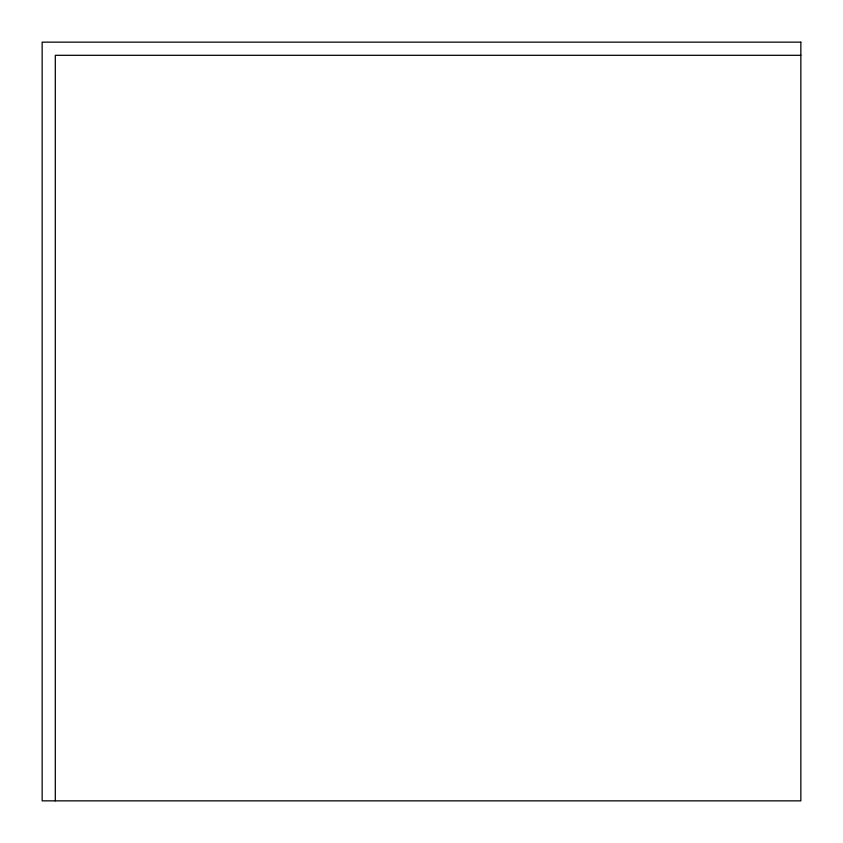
<?xml version="1.0" encoding="UTF-8"?>
<svg xmlns="http://www.w3.org/2000/svg" width="843" height="843" viewBox="0 0 843 843"><rect width="100%" height="100%" fill="white"/><g stroke="black" fill="none" stroke-linecap="round" stroke-linejoin="round"><path stroke-width="1.26" d="M800.85 55.311L55.311 55.311L55.311 800.85M800.85 42.15L42.15 42.15L42.15 800.85L800.85 800.85L800.85 42.15"/></g></svg>
